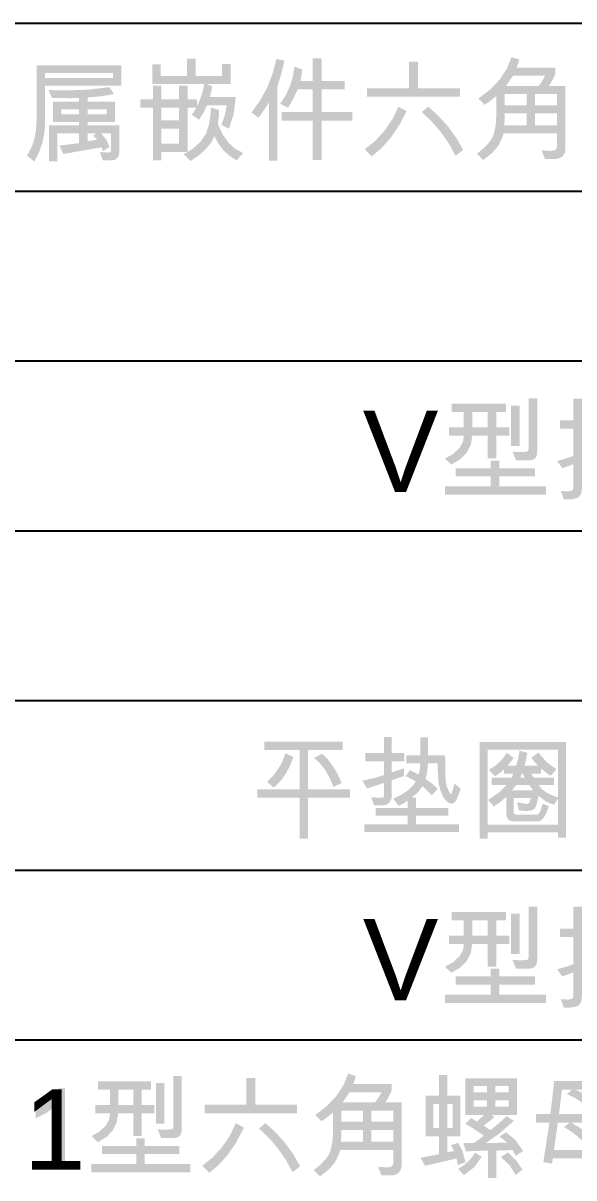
# Model space of a CAD drawing. Extents: x 3 to 592, y 5 to 207.
# Drawn here: x 405.97 to 418, y 79.86 to 105.06 of the extents above; entities that cross this region are included whole.
import ezdxf

# ---------------------------------------------------------------- set-up
doc = ezdxf.new("R2010")
doc.units = 0
doc.layers.get('0').update_dxf_attribs({"linetype": 'CONTINUOUS'})

msp = doc.modelspace()

# ---------------------------------------------------------------- hatches: boundary and pattern name
h = msp.add_hatch(color=7)
h.paths.add_polyline_path([(408.118183, 103.688475), (406.454615, 103.688475), (406.454615, 102.901891), (406.439749, 102.668012), (406.395222, 102.445967), (406.321135, 102.235808), (406.217593, 102.037586), (406.05774, 102.164365), (406.145108, 102.321048), (406.212632, 102.50667), (406.237953, 102.618187), (406.25604, 102.75265), (406.266892, 102.910056), (406.270509, 103.090407), (406.270509, 104.136613), (408.118183, 104.136613)])
h.paths.add_polyline_path([(407.933526, 103.85825), (407.933526, 103.966839), (406.454615, 103.966839), (406.454615, 103.85825)])
h.paths.add_polyline_path([(408.076842, 102.250906), (408.063268, 102.165674), (408.022823, 102.106487), (407.967288, 102.071761), (407.909272, 102.060185), (407.714693, 102.060185), (407.651303, 102.242638), (407.843678, 102.232716), (407.880402, 102.240295), (407.892736, 102.270198), (407.892736, 102.654947), (407.672801, 102.654947), (407.787867, 102.518107), (407.862419, 102.352329), (407.716898, 102.265237), (407.688235, 102.346266), (406.853695, 102.201296), (406.7655, 102.383749), (407.196551, 102.437768), (407.196551, 102.654947), (406.719198, 102.654947), (406.719198, 102.040893), (406.535644, 102.040893), (406.535644, 102.826375), (407.196551, 102.826375), (407.196551, 102.897481), (406.625492, 102.897481), (406.625492, 103.342312), (407.196551, 103.342312), (407.196551, 103.42279), (407.004728, 103.41838), (406.838674, 103.420102), (406.605648, 103.425546), (406.523517, 103.599178), (406.729672, 103.590014), (406.914329, 103.587052), (407.39926, 103.605311), (407.85856, 103.660363), (407.957779, 103.507125), (407.706425, 103.464682), (407.38231, 103.433814), (407.38231, 103.342312), (407.979277, 103.342312), (407.979277, 102.897481), (407.38231, 102.897481), (407.38231, 102.826375), (408.076842, 102.826375)])
h.paths.add_polyline_path([(407.795171, 103.068358), (407.795171, 103.171987), (407.38231, 103.171987), (407.38231, 103.068358)])
h.paths.add_polyline_path([(407.196551, 103.068358), (407.196551, 103.171987), (406.809598, 103.171987), (406.809598, 103.068358)])
h.paths.add_polyline_path([(407.593426, 102.514938), (407.505231, 102.600376), (407.575787, 102.654947), (407.38231, 102.654947), (407.38231, 102.477455)])
h = msp.add_hatch(color=7)
h.paths.add_polyline_path([(410.615748, 103.443736), (410.569722, 103.07325), (410.470778, 102.753614), (410.304311, 102.83354), (410.37466, 103.035285), (410.422271, 103.265142), (409.99067, 103.265142), (409.90723, 103.094885), (409.814281, 102.94654), (409.652224, 103.062295), (409.69639, 103.115694), (409.757506, 103.213328), (409.565683, 103.213328), (409.565683, 102.242638), (408.991317, 102.242638), (408.991317, 102.065146), (408.807211, 102.065146), (408.807211, 103.213328), (408.531603, 103.213328), (408.531603, 103.39137), (408.807211, 103.39137), (408.807211, 103.69068), (408.991317, 103.69068), (408.991317, 103.39137), (409.380475, 103.39137), (409.380475, 103.69068), (409.565683, 103.69068), (409.565683, 103.39137), (409.770184, 103.39137), (409.770184, 103.245849), (409.837027, 103.392197), (409.882976, 103.523662), (409.912492, 103.635283), (409.925627, 103.72706), (408.79343, 103.72706), (408.79343, 104.154803), (408.97919, 104.154803), (408.97919, 103.905103), (409.550249, 103.905103), (409.550249, 104.280481), (409.742623, 104.280481), (409.742623, 103.905103), (410.313682, 103.905103), (410.313682, 104.164725), (410.506607, 104.164725), (410.506607, 103.72706), (409.99067, 103.72706), (410.102567, 103.675246), (410.085961, 103.586776), (410.049099, 103.443736)])
h.paths.add_polyline_path([(409.380475, 102.934413), (409.380475, 103.213328), (408.991317, 103.213328), (408.991317, 102.934413)])
h.paths.add_polyline_path([(409.380475, 102.428397), (409.380475, 102.75637), (408.991317, 102.75637), (408.991317, 102.428397)])
h.paths.add_polyline_path([(410.779459, 102.220589), (410.633387, 102.062941), (410.484042, 102.156502), (410.353507, 102.275228), (410.241783, 102.419276), (410.148869, 102.588801), (410.076711, 102.44657), (409.966003, 102.309197), (409.816641, 102.176578), (409.628521, 102.04861), (409.477488, 102.194131), (409.680956, 102.31905), (409.846803, 102.467533), (409.965934, 102.641235), (410.030909, 102.843462), (410.061019, 103.044105), (410.076659, 103.213328), (410.2536, 103.158757), (410.242506, 102.988776), (410.224385, 102.857243), (410.329796, 102.630176), (410.45748, 102.448379), (410.607385, 102.31185)])
h = msp.add_hatch(color=7)
h.paths.add_polyline_path([(413.160167, 102.930003), (412.488235, 102.930003), (412.488235, 102.067902), (412.297515, 102.067902), (412.297515, 102.930003), (411.617866, 102.930003), (411.617866, 103.116865), (412.297515, 103.116865), (412.297515, 103.608549), (411.968439, 103.608549), (411.86674, 103.396125), (411.756772, 103.210572), (411.586447, 103.297664), (411.70364, 103.477601), (411.794737, 103.671801), (411.859686, 103.880264), (411.898435, 104.102989), (412.065453, 104.04897), (412.052568, 103.913233), (412.028522, 103.796514), (412.297515, 103.796514), (412.297515, 104.28489), (412.488235, 104.28489), (412.488235, 103.796514), (412.994251, 103.796514), (412.994251, 103.608549), (412.488235, 103.608549), (412.488235, 103.116865), (413.160167, 103.116865)])
h.paths.add_polyline_path([(411.676295, 104.238037), (411.642464, 104.07846), (411.589203, 103.882503), (411.525262, 103.677451), (411.525262, 102.05302), (411.341156, 102.05302), (411.341156, 103.321917), (411.116812, 102.991188), (410.958613, 103.104738), (411.150961, 103.373869), (411.305534, 103.65871), (411.422383, 103.95926), (411.50156, 104.27552)])
h = msp.add_hatch(color=7)
h.paths.add_polyline_path([(415.514416, 103.448145), (413.480983, 103.448145), (413.480983, 103.636661), (414.40041, 103.636661), (414.40041, 104.218744), (414.594438, 104.218744), (414.594438, 103.636661), (415.514416, 103.636661)])
h.paths.add_polyline_path([(415.581664, 102.289491), (415.414095, 102.164365), (415.264965, 102.432876), (415.092116, 102.681129), (414.895599, 102.909126), (414.675466, 103.116865), (414.818231, 103.233723), (415.047046, 103.02712), (415.25059, 102.800881), (415.428814, 102.555004)])
h.paths.add_polyline_path([(414.346391, 103.135055), (414.185177, 102.828089), (414.004224, 102.561171), (413.803633, 102.334251), (413.583509, 102.147277), (413.432476, 102.30272), (413.66328, 102.49009), (413.862975, 102.707381), (414.031664, 102.954541), (414.169451, 103.231518)])
h = msp.add_hatch(color=7)
h.paths.add_polyline_path([(417.811339, 102.30272), (417.796111, 102.217557), (417.750705, 102.150585), (417.681183, 102.107176), (417.593057, 102.092707), (417.36761, 102.092707), (417.294299, 102.28012), (417.438097, 102.270956), (417.505414, 102.267994), (417.596709, 102.286253), (417.627233, 102.341305), (417.627233, 102.649986), (416.462515, 102.649986), (416.414215, 102.509908), (416.34235, 102.372724), (416.219498, 102.229064), (416.019338, 102.070107), (415.880432, 102.206257), (416.02162, 102.322107), (416.130201, 102.432325), (416.206226, 102.536857), (416.249746, 102.635654), (416.290674, 102.830371), (416.304316, 103.030875), (416.304316, 103.465233), (416.165272, 103.351821), (416.05186, 103.275615), (415.910197, 103.408458), (416.168674, 103.60556), (416.376043, 103.822352), (416.532252, 104.058883), (416.63725, 104.315207), (416.808127, 104.258432), (416.749147, 104.084799), (417.593057, 104.084799), (417.593057, 103.942586), (417.545817, 103.846485), (417.506586, 103.771571), (417.475313, 103.717948), (417.451946, 103.685719), (417.811339, 103.685719)])
h.paths.add_polyline_path([(417.372571, 103.907859), (416.669221, 103.907859), (416.516534, 103.685719), (417.226499, 103.685719), (417.290234, 103.768884)])
h.paths.add_polyline_path([(417.627233, 103.262386), (417.627233, 103.507125), (417.148227, 103.507125), (417.148227, 103.262386)])
h.paths.add_polyline_path([(416.96357, 103.262386), (416.96357, 103.507125), (416.488422, 103.507125), (416.488422, 103.262386)])
h.paths.add_polyline_path([(417.627233, 102.828579), (417.627233, 103.085446), (417.148227, 103.085446), (417.148227, 102.828579)])
h.paths.add_polyline_path([(416.96357, 102.828579), (416.96357, 103.085446), (416.488422, 103.085446), (416.485597, 102.932415), (416.477398, 102.828579)])
h = msp.add_hatch(color=7)
h.paths.add_polyline_path([(417.19892, 95.713427), (417.188396, 95.626696), (417.15689, 95.564874), (417.104508, 95.527856), (417.031351, 95.51554), (416.737553, 95.51554), (416.658729, 95.704056), (416.791435, 95.697166), (416.855513, 95.69689), (416.972371, 95.704056), (417.001172, 95.722728), (417.010956, 95.772407), (417.010956, 96.867671), (417.19892, 96.867671)])
h.paths.add_polyline_path([(416.58652, 96.054629), (416.303196, 96.054629), (416.303196, 95.560189), (416.115231, 95.560189), (416.115231, 96.054629), (415.77899, 96.054629), (415.74621, 95.854538), (415.659376, 95.682558), (415.518386, 95.538691), (415.323135, 95.422936), (415.182024, 95.555779), (415.365992, 95.657823), (415.499524, 95.783431), (415.57759, 95.919857), (415.596538, 96.054629), (415.271321, 96.054629), (415.271321, 96.234325), (415.594333, 96.234325), (415.594333, 96.571118), (415.327545, 96.571118), (415.327545, 96.750262), (416.513209, 96.750262), (416.513209, 96.571118), (416.303196, 96.571118), (416.303196, 96.234325), (416.58652, 96.234325)])
h.paths.add_polyline_path([(416.115231, 96.234325), (416.115231, 96.571118), (415.781195, 96.571118), (415.781195, 96.234325)])
h.paths.add_polyline_path([(416.811967, 95.830284), (416.624003, 95.830284), (416.624003, 96.711677), (416.811967, 96.711677)])
h.paths.add_polyline_path([(417.389641, 94.763131), (415.182024, 94.763131), (415.182024, 94.945584), (416.181377, 94.945584), (416.181377, 95.163865), (415.415739, 95.163865), (415.415739, 95.343561), (416.181377, 95.343561), (416.181377, 95.511131), (416.369341, 95.511131), (416.369341, 95.343561), (417.147106, 95.343561), (417.147106, 95.163865), (416.369341, 95.163865), (416.369341, 94.945584), (417.389641, 94.945584)])
h = msp.add_hatch(color=7)
h.paths.add_polyline_path([(419.864046, 94.841955), (418.745079, 94.841955), (418.745079, 94.664464), (418.554359, 94.664464), (418.554359, 96.071716), (418.386789, 95.840206), (418.212054, 95.931708), (418.383637, 96.136967), (418.524731, 96.364136), (418.635439, 96.613217), (418.715865, 96.884208), (418.883434, 96.825228), (418.843643, 96.675685), (418.811914, 96.561127), (418.788246, 96.481605), (418.77264, 96.437172), (419.079116, 96.437172), (419.163452, 96.650148), (419.229598, 96.889169), (419.416459, 96.839559), (419.357824, 96.646841), (419.278104, 96.437172), (419.791837, 96.437172), (419.791837, 96.257476), (419.305665, 96.257476), (419.305665, 95.986278), (419.663955, 95.986278), (419.663955, 95.804928), (419.305665, 95.804928), (419.305665, 95.51554), (419.663955, 95.51554), (419.663955, 95.336395), (419.305665, 95.336395), (419.305665, 95.022754), (419.864046, 95.022754)])
h.paths.add_polyline_path([(419.117701, 95.986278), (419.117701, 96.257476), (418.745079, 96.257476), (418.745079, 95.986278)])
h.paths.add_polyline_path([(419.117701, 95.51554), (419.117701, 95.804928), (418.745079, 95.804928), (418.745079, 95.51554)])
h.paths.add_polyline_path([(419.117701, 95.022754), (419.117701, 95.336395), (418.745079, 95.336395), (418.745079, 95.022754)])
h.paths.add_polyline_path([(418.436399, 95.588301), (418.176776, 95.496248), (418.176776, 94.92133), (418.155279, 94.777532), (418.090787, 94.700293), (417.970484, 94.668116), (417.781555, 94.659503), (417.710448, 94.849121), (417.803879, 94.84168), (417.875813, 94.839199), (417.960424, 94.854564), (417.988812, 94.900935), (417.988812, 95.432858), (417.850043, 95.379114), (417.745175, 95.343561), (417.633278, 95.499004), (417.827995, 95.556537), (417.988812, 95.612003), (417.988812, 96.207867), (417.696117, 96.207867), (417.696117, 96.387563), (417.988812, 96.387563), (417.988812, 96.864915), (418.176776, 96.864915), (418.176776, 96.387563), (418.424272, 96.387563), (418.424272, 96.207867), (418.176776, 96.207867), (418.176776, 95.686968), (418.297079, 95.72824), (418.431438, 95.785636)])
h = msp.add_hatch(color=7)
h.dxf.hatch_style = 2
h.paths.add_polyline_path([(415.019327, 96.592615), (414.327001, 94.824868), (414.088324, 94.824868), (413.403164, 96.592615), (413.655069, 96.592615), (414.114783, 95.308283), (414.163427, 95.174682), (414.206284, 95.019998), (414.302747, 95.308283), (414.781753, 96.592615)])
h = msp.add_hatch(color=7)
h.paths.add_polyline_path([(414.295836, 88.9505), (414.02078, 88.9505), (414.02078, 88.705761), (414.28867, 88.793955), (414.28867, 88.626386), (414.02078, 88.534884), (414.02078, 88.14297), (413.967312, 88.044853), (413.920596, 88.008818), (413.869747, 87.993039), (413.784929, 87.988354), (413.637685, 87.986976), (413.608057, 88.063939), (413.572642, 88.164467), (413.708379, 88.155303), (413.808562, 88.15234), (413.839568, 88.161091), (413.849903, 88.187618), (413.849903, 88.475353), (413.48114, 88.355188), (413.380268, 88.522757), (413.630382, 88.580635), (413.849903, 88.646781), (413.849903, 88.9505), (413.442004, 88.9505), (413.442004, 89.130196), (413.849903, 89.130196), (413.849903, 89.48132), (414.02078, 89.48132), (414.02078, 89.130196), (414.295836, 89.130196)])
h.paths.add_polyline_path([(415.526149, 88.348022), (415.466549, 88.181004), (415.421418, 88.083439), (415.377596, 88.036585), (415.322199, 88.021151), (415.246683, 88.048712), (415.178401, 88.120301), (415.136991, 88.181555), (415.081525, 88.318807), (415.045489, 88.470943), (415.039917, 88.518365), (415.033982, 88.605991), (415.027738, 88.733718), (415.021236, 88.901442), (414.812325, 88.901442), (414.793308, 88.698319), (414.757755, 88.564649), (414.894112, 88.468325), (415.02344, 88.348022), (414.893905, 88.20195), (414.872519, 88.229648), (414.832375, 88.273057), (414.773525, 88.332174), (414.696019, 88.407002), (414.586051, 88.263548), (414.459547, 88.157301), (414.552703, 88.155096), (414.552703, 87.925791), (415.253848, 87.925791), (415.253848, 87.761529), (414.552703, 87.761529), (414.552703, 87.574667), (415.492525, 87.574667), (415.492525, 87.40379), (413.424916, 87.40379), (413.424916, 87.574667), (414.372455, 87.574667), (414.372455, 87.761529), (413.672412, 87.761529), (413.672412, 87.925791), (414.372455, 87.925791), (414.372455, 88.091156), (414.274959, 88.024665), (414.171262, 87.977605), (414.054404, 88.133048), (414.219235, 88.210959), (414.35647, 88.299101), (414.466007, 88.397373), (414.547742, 88.505669), (414.4663, 88.552661), (414.324499, 88.623629), (414.416552, 88.75537), (414.526451, 88.703211), (414.609478, 88.658907), (414.632215, 88.758471), (414.645858, 88.901442), (414.341036, 88.901442), (414.341036, 89.081138), (414.648614, 89.081138), (414.648614, 89.469194), (414.81012, 89.469194), (414.81012, 89.081138), (415.187151, 89.081138), (415.192112, 88.675995), (415.200174, 88.524979), (415.224358, 88.399285), (415.264666, 88.298809), (415.321097, 88.223447), (415.36795, 88.369106), (415.389999, 88.465982)])
h = msp.add_hatch(color=7)
h.paths.add_polyline_path([(413.112673, 88.155096), (412.192695, 88.155096), (412.192695, 87.25882), (412.011345, 87.25882), (412.011345, 88.155096), (411.08806, 88.155096), (411.08806, 88.335895), (412.011345, 88.335895), (412.011345, 89.194137), (411.23799, 89.194137), (411.23799, 89.374936), (412.950616, 89.374936), (412.950616, 89.194137), (412.192695, 89.194137), (412.192695, 88.335895), (413.112673, 88.335895)])
h.paths.add_polyline_path([(411.87299, 89.043656), (411.798042, 88.845959), (411.702113, 88.668002), (411.585101, 88.50989), (411.446901, 88.371724), (411.30138, 88.498504), (411.441311, 88.646393), (411.554319, 88.799812), (411.640352, 88.958708), (411.699357, 89.123031)])
h.paths.add_polyline_path([(412.929119, 88.475353), (412.746115, 88.387709), (412.665603, 88.58675), (412.568762, 88.758815), (412.45559, 88.903802), (412.326089, 89.021607), (412.504683, 89.115865), (412.631695, 88.984004), (412.744806, 88.833229), (412.843965, 88.663644)])
h = msp.add_hatch(color=7)
h.paths.add_polyline_path([(417.82442, 87.278113), (417.653543, 87.278113), (417.653543, 87.396624), (416.115102, 87.396624), (416.115102, 87.261577), (415.942571, 87.261577), (415.942571, 89.370526), (417.82442, 89.370526)])
h.paths.add_polyline_path([(417.653543, 87.565296), (417.653543, 88.133048), (417.560388, 87.999103), (417.400329, 88.062423), (417.2258, 88.194784), (417.190316, 88.023149), (417.150284, 87.924689), (417.085447, 87.878318), (416.975549, 87.862952), (416.90644, 87.86626), (416.796404, 87.876182), (416.759472, 88.055878), (416.900514, 88.026112), (416.984919, 88.01619), (417.027845, 88.048919), (417.057128, 88.147379), (416.680097, 88.147379), (416.680097, 87.834289), (416.6925, 87.798598), (416.729707, 87.786885), (417.198791, 87.786885), (417.245093, 87.820509), (417.27479, 87.888377), (417.318956, 88.024458), (417.449594, 87.964376), (417.396574, 87.82081), (417.340867, 87.718327), (417.282472, 87.656875), (417.221391, 87.636403), (416.684507, 87.636403), (416.613607, 87.64685), (416.562964, 87.678226), (416.532578, 87.730583), (416.52245, 87.803972), (416.52245, 88.171633), (416.3781, 88.051606), (416.252354, 87.962171), (416.124472, 88.105487), (416.360186, 88.264375), (416.525206, 88.430704), (416.202745, 88.430704), (416.202745, 88.592761), (416.632141, 88.592761), (416.675136, 88.680405), (416.475045, 88.680405), (416.475045, 88.772458), (416.372932, 88.686813), (416.274954, 88.621425), (416.141009, 88.764741), (416.258538, 88.8344), (416.363148, 88.919356), (416.454943, 89.019609), (416.534025, 89.135157), (416.684507, 89.021607), (416.550562, 88.849628), (416.734668, 88.849628), (416.775664, 88.983918), (416.811286, 89.179806), (416.982714, 89.132952), (416.949573, 88.968552), (416.920978, 88.849628), (417.221391, 88.849628), (417.134505, 88.938856), (417.068704, 89.024363), (417.221391, 89.137362), (417.407288, 88.92852), (417.617163, 88.774662), (417.492589, 88.631346), (417.394059, 88.699628), (417.283127, 88.788994), (417.283127, 88.680405), (417.066499, 88.680405), (417.121069, 88.592761), (417.564247, 88.592761), (417.564247, 88.430704), (417.223044, 88.430704), (417.296511, 88.344499), (417.392819, 88.270232), (417.511864, 88.20785), (417.653543, 88.157301), (417.653543, 89.201303), (416.115102, 89.201303), (416.115102, 87.565296)])
h.paths.add_polyline_path([(416.925388, 88.592761), (416.882393, 88.680405), (416.866408, 88.680405), (416.825067, 88.592761)])
h.paths.add_polyline_path([(417.109494, 88.314949), (417.022953, 88.430704), (416.741833, 88.430704), (416.641512, 88.314949)])
h = msp.add_hatch(color=7)
h.paths.add_polyline_path([(417.19892, 84.623152), (417.188396, 84.536421), (417.15689, 84.474599), (417.104508, 84.437581), (417.031351, 84.425265), (416.737553, 84.425265), (416.658729, 84.613781), (416.791435, 84.606891), (416.855513, 84.606615), (416.972371, 84.613781), (417.001172, 84.632453), (417.010956, 84.682132), (417.010956, 85.777396), (417.19892, 85.777396)])
h.paths.add_polyline_path([(416.58652, 84.964354), (416.303196, 84.964354), (416.303196, 84.469914), (416.115231, 84.469914), (416.115231, 84.964354), (415.77899, 84.964354), (415.74621, 84.764263), (415.659376, 84.592283), (415.518386, 84.448416), (415.323135, 84.332661), (415.182024, 84.465504), (415.365992, 84.567548), (415.499524, 84.693156), (415.57759, 84.829582), (415.596538, 84.964354), (415.271321, 84.964354), (415.271321, 85.14405), (415.594333, 85.14405), (415.594333, 85.480843), (415.327545, 85.480843), (415.327545, 85.659987), (416.513209, 85.659987), (416.513209, 85.480843), (416.303196, 85.480843), (416.303196, 85.14405), (416.58652, 85.14405)])
h.paths.add_polyline_path([(416.115231, 85.14405), (416.115231, 85.480843), (415.781195, 85.480843), (415.781195, 85.14405)])
h.paths.add_polyline_path([(416.811967, 84.740009), (416.624003, 84.740009), (416.624003, 85.621402), (416.811967, 85.621402)])
h.paths.add_polyline_path([(417.389641, 83.672856), (415.182024, 83.672856), (415.182024, 83.855309), (416.181377, 83.855309), (416.181377, 84.07359), (415.415739, 84.07359), (415.415739, 84.253286), (416.181377, 84.253286), (416.181377, 84.420856), (416.369341, 84.420856), (416.369341, 84.253286), (417.147106, 84.253286), (417.147106, 84.07359), (416.369341, 84.07359), (416.369341, 83.855309), (417.389641, 83.855309)])
h = msp.add_hatch(color=7)
h.paths.add_polyline_path([(419.864046, 83.75168), (418.745079, 83.75168), (418.745079, 83.574189), (418.554359, 83.574189), (418.554359, 84.981441), (418.386789, 84.749931), (418.212054, 84.841433), (418.383637, 85.046692), (418.524731, 85.273861), (418.635439, 85.522942), (418.715865, 85.793933), (418.883434, 85.734953), (418.843643, 85.58541), (418.811914, 85.470852), (418.788246, 85.39133), (418.77264, 85.346897), (419.079116, 85.346897), (419.163452, 85.559873), (419.229598, 85.798894), (419.416459, 85.749284), (419.357824, 85.556566), (419.278104, 85.346897), (419.791837, 85.346897), (419.791837, 85.167201), (419.305665, 85.167201), (419.305665, 84.896003), (419.663955, 84.896003), (419.663955, 84.714653), (419.305665, 84.714653), (419.305665, 84.425265), (419.663955, 84.425265), (419.663955, 84.24612), (419.305665, 84.24612), (419.305665, 83.932479), (419.864046, 83.932479)])
h.paths.add_polyline_path([(419.117701, 84.896003), (419.117701, 85.167201), (418.745079, 85.167201), (418.745079, 84.896003)])
h.paths.add_polyline_path([(419.117701, 84.425265), (419.117701, 84.714653), (418.745079, 84.714653), (418.745079, 84.425265)])
h.paths.add_polyline_path([(419.117701, 83.932479), (419.117701, 84.24612), (418.745079, 84.24612), (418.745079, 83.932479)])
h.paths.add_polyline_path([(418.436399, 84.498026), (418.176776, 84.405973), (418.176776, 83.831055), (418.155279, 83.687257), (418.090787, 83.610018), (417.970484, 83.577841), (417.781555, 83.569228), (417.710448, 83.758846), (417.803879, 83.751405), (417.875813, 83.748924), (417.960424, 83.764289), (417.988812, 83.81066), (417.988812, 84.342583), (417.850043, 84.288839), (417.745175, 84.253286), (417.633278, 84.408729), (417.827995, 84.466262), (417.988812, 84.521728), (417.988812, 85.117592), (417.696117, 85.117592), (417.696117, 85.297288), (417.988812, 85.297288), (417.988812, 85.77464), (418.176776, 85.77464), (418.176776, 85.297288), (418.424272, 85.297288), (418.424272, 85.117592), (418.176776, 85.117592), (418.176776, 84.596693), (418.297079, 84.637965), (418.431438, 84.695361)])
h = msp.add_hatch(color=7)
h.dxf.hatch_style = 2
h.paths.add_polyline_path([(415.019327, 85.50234), (414.327001, 83.734593), (414.088324, 83.734593), (413.403164, 85.50234), (413.655069, 85.50234), (414.114783, 84.218008), (414.163427, 84.084407), (414.206284, 83.929723), (414.302747, 84.218008), (414.781753, 85.50234)])
h = msp.add_hatch(color=7)
h.paths.add_polyline_path([(409.438178, 80.926393), (409.427946, 80.839663), (409.39725, 80.777841), (409.346091, 80.740823), (409.274467, 80.728507), (408.987284, 80.728507), (408.910114, 80.917023), (409.039994, 80.910132), (409.102488, 80.909857), (409.21659, 80.917023), (409.245115, 80.935695), (409.254623, 80.985373), (409.254623, 82.080638), (409.438178, 82.080638)])
h.paths.add_polyline_path([(408.839558, 81.267595), (408.562297, 81.267595), (408.562297, 80.773155), (408.378742, 80.773155), (408.378742, 81.267595), (408.049667, 81.267595), (408.017739, 81.067504), (407.93274, 80.895525), (407.794721, 80.751658), (407.603734, 80.635903), (407.46593, 80.768746), (407.645902, 80.870789), (407.776264, 80.996398), (407.852883, 81.132823), (407.871624, 81.267595), (407.553573, 81.267595), (407.553573, 81.447292), (407.869419, 81.447292), (407.869419, 81.784084), (407.608143, 81.784084), (407.608143, 81.963229), (408.7679, 81.963229), (408.7679, 81.784084), (408.562297, 81.784084), (408.562297, 81.447292), (408.839558, 81.447292)])
h.paths.add_polyline_path([(408.378742, 81.447292), (408.378742, 81.784084), (408.051872, 81.784084), (408.051872, 81.447292)])
h.paths.add_polyline_path([(409.060044, 81.043251), (408.875939, 81.043251), (408.875939, 81.924644), (409.060044, 81.924644)])
h.paths.add_polyline_path([(409.62504, 79.976098), (407.46593, 79.976098), (407.46593, 80.15855), (408.443235, 80.15855), (408.443235, 80.376832), (407.694684, 80.376832), (407.694684, 80.556528), (408.443235, 80.556528), (408.443235, 80.724097), (408.62734, 80.724097), (408.62734, 80.556528), (409.387466, 80.556528), (409.387466, 80.376832), (408.62734, 80.376832), (408.62734, 80.15855), (409.62504, 80.15855)])
h = msp.add_hatch(color=7)
h.paths.add_polyline_path([(411.95502, 81.267595), (409.93647, 81.267595), (409.93647, 81.456111), (410.848731, 81.456111), (410.848731, 82.038194), (411.042208, 82.038194), (411.042208, 81.456111), (411.95502, 81.456111)])
h.paths.add_polyline_path([(412.021717, 80.108941), (411.855801, 79.983815), (411.707602, 80.252326), (411.53589, 80.500579), (411.340717, 80.728576), (411.122134, 80.936315), (411.263796, 81.053173), (411.491052, 80.84657), (411.693193, 80.620331), (411.870116, 80.374454)])
h.paths.add_polyline_path([(410.795814, 80.954505), (410.635531, 80.647539), (410.455715, 80.380621), (410.256468, 80.153701), (410.037893, 79.966727), (409.887963, 80.12217), (410.117217, 80.30954), (410.315568, 80.526831), (410.48312, 80.773991), (410.619977, 81.050968)])
h = msp.add_hatch(color=7)
h.paths.add_polyline_path([(414.236493, 80.12217), (414.221266, 80.037007), (414.17586, 79.970035), (414.106475, 79.926626), (414.019315, 79.912157), (413.795521, 79.912157), (413.722761, 80.09957), (413.865319, 80.090406), (413.932223, 80.087444), (414.023035, 80.105703), (414.05349, 80.160755), (414.05349, 80.469436), (412.896489, 80.469436), (412.848533, 80.329358), (412.777426, 80.192174), (412.655539, 80.048514), (412.45717, 79.889557), (412.318815, 80.025707), (412.458876, 80.141557), (412.566587, 80.251775), (412.642051, 80.356307), (412.685374, 80.455104), (412.726301, 80.649821), (412.739944, 80.850325), (412.739944, 81.284683), (412.601451, 81.171271), (412.48859, 81.095065), (412.348581, 81.227908), (412.605111, 81.42501), (412.810844, 81.641802), (412.96583, 81.878333), (413.070122, 82.134657), (413.239896, 82.077882), (413.181467, 81.904249), (414.019315, 81.904249), (414.019315, 81.762036), (413.972711, 81.665935), (413.933807, 81.591021), (413.902655, 81.537398), (413.879306, 81.505169), (414.236493, 81.505169)])
h.paths.add_polyline_path([(413.799931, 81.727309), (413.102092, 81.727309), (412.949957, 81.505169), (413.654961, 81.505169), (413.718351, 81.588334)])
h.paths.add_polyline_path([(414.05349, 81.081836), (414.05349, 81.326575), (413.577791, 81.326575), (413.577791, 81.081836)])
h.paths.add_polyline_path([(413.394236, 81.081836), (413.394236, 81.326575), (412.922396, 81.326575), (412.922396, 81.081836)])
h.paths.add_polyline_path([(414.05349, 80.648029), (414.05349, 80.904896), (413.577791, 80.904896), (413.577791, 80.648029)])
h.paths.add_polyline_path([(413.394236, 80.648029), (413.394236, 80.904896), (412.922396, 80.904896), (412.919571, 80.751865), (412.911372, 80.648029)])
h = msp.add_hatch(color=7)
h.paths.add_polyline_path([(415.632164, 80.200443), (415.461287, 80.136502), (415.448609, 80.220424), (415.434277, 80.280369), (414.749668, 80.119965), (414.648244, 80.296905), (415.051183, 80.370768), (415.051183, 80.763785), (414.763448, 80.763785), (414.763448, 81.650139), (415.051183, 81.650139), (415.051183, 82.099931), (415.231981, 82.099931), (415.231981, 81.650139), (415.51696, 81.650139), (415.51696, 80.763785), (415.231981, 80.763785), (415.231981, 80.415417), (415.328306, 80.43278), (415.379156, 80.445182), (415.344016, 80.519596), (415.311356, 80.570859), (415.473414, 80.622674), (415.566431, 80.442357)])
h.paths.add_polyline_path([(415.351044, 80.944583), (415.351044, 81.470443), (415.231981, 81.467687), (415.231981, 80.944583)])
h.paths.add_polyline_path([(415.051183, 80.944583), (415.051183, 81.470443), (414.929915, 81.470443), (414.929915, 80.944583)])
h.paths.add_polyline_path([(416.888383, 80.442977), (416.729082, 80.339349), (416.709307, 80.372973), (416.661834, 80.464475), (416.307402, 80.452899), (416.307402, 79.857036), (416.125501, 79.857036), (416.125501, 80.455104), (415.639329, 80.435812), (415.586413, 80.615508), (415.81186, 80.615508), (415.896712, 80.676073), (415.961928, 80.723822), (416.007507, 80.758755), (416.033448, 80.780872), (416.016309, 80.791518), (415.981496, 80.814359), (415.929114, 80.849395), (415.859264, 80.896628), (415.722907, 80.984615), (415.629959, 81.034983), (415.753982, 81.166723), (415.876352, 81.086797), (415.987491, 81.179883), (416.042819, 81.232869), (415.628305, 81.232869), (415.628305, 82.031029), (416.754989, 82.031029), (416.754989, 81.232869), (416.18834, 81.232869), (416.258895, 81.18822), (416.229638, 81.1596), (416.181518, 81.118423), (416.114486, 81.06474), (416.028487, 80.998602), (416.173457, 80.90214), (416.342129, 81.032433), (416.528991, 81.203654), (416.687741, 81.100026), (416.378854, 80.831722), (416.072033, 80.615508), (416.53781, 80.627635), (416.439143, 80.710799), (416.371894, 80.758824), (416.521825, 80.853082), (416.725981, 80.679449)])
h.paths.add_polyline_path([(416.574742, 81.727309), (416.574742, 81.859601), (416.284802, 81.859601), (416.284802, 81.727309)])
h.paths.add_polyline_path([(416.104004, 81.727309), (416.104004, 81.859601), (415.809104, 81.859601), (415.809104, 81.727309)])
h.paths.add_polyline_path([(416.574742, 81.413668), (416.574742, 81.54651), (416.284802, 81.54651), (416.284802, 81.413668)])
h.paths.add_polyline_path([(416.104004, 81.413668), (416.104004, 81.54651), (415.809104, 81.54651), (415.809104, 81.413668)])
h.paths.add_polyline_path([(416.874052, 80.037834), (416.729082, 79.922079), (416.584526, 80.144219), (416.402763, 80.311788), (416.555449, 80.412661), (416.737281, 80.238063)])
h.paths.add_polyline_path([(415.987697, 80.316198), (415.81937, 80.087926), (415.598539, 79.917118), (415.471209, 80.052166), (415.592045, 80.131558), (415.693348, 80.217668), (415.775221, 80.3106), (415.837767, 80.410456)])
h = msp.add_hatch(color=7)
h.paths.add_polyline_path([(419.231592, 81.060339), (418.921809, 81.060339), (418.90827, 80.864063), (418.895765, 80.700188), (418.884292, 80.568663), (418.873854, 80.469436), (419.143949, 80.469436), (419.143949, 80.282574), (418.85401, 80.282574), (418.838602, 80.150678), (418.815494, 80.048445), (418.784634, 79.975771), (418.745972, 79.932552), (418.652816, 79.889626), (418.544778, 79.875226), (418.250429, 79.901684), (418.17822, 80.113902), (418.405183, 80.074972), (418.593285, 80.062088), (418.621285, 80.075842), (418.643239, 80.11714), (418.659095, 80.186034), (418.668802, 80.282574), (417.540464, 80.282574), (417.518967, 80.169023), (417.330451, 80.200443), (417.463845, 81.060339), (417.168945, 81.060339), (417.168945, 81.248303), (417.482586, 81.248303), (417.527304, 81.597567), (417.567474, 81.972049), (418.996224, 81.972049), (418.979592, 81.72463), (418.96446, 81.521499), (418.950877, 81.362706), (418.938897, 81.248303), (419.231592, 81.248303)])
h.paths.add_polyline_path([(418.796132, 81.784084), (418.02388, 81.784084), (418.156585, 81.724148), (418.287636, 81.643593), (418.417034, 81.542471), (418.544778, 81.420833), (418.409179, 81.289644), (418.301598, 81.403332), (418.172363, 81.507098), (418.021528, 81.600943), (417.849145, 81.684865), (417.955529, 81.784084), (417.73835, 81.784084), (417.671653, 81.248303), (418.750381, 81.248303)])
h.paths.add_polyline_path([(418.73605, 81.060339), (417.941197, 81.060339), (418.104073, 80.965986), (418.246226, 80.861556), (418.367606, 80.747102), (418.468159, 80.622674), (418.325946, 80.501957), (418.216598, 80.63176), (418.089474, 80.752416), (417.944574, 80.863873), (417.781896, 80.966081), (417.902061, 81.060339), (417.646849, 81.060339), (417.562513, 80.469436), (418.687543, 80.469436), (418.709462, 80.693617), (418.724819, 80.866793), (418.733664, 80.989016)])
h = msp.add_hatch(color=7)
h.dxf.hatch_style = 2
h.paths.add_polyline_path([(406.886146, 80.037834), (406.673928, 80.037834), (406.673928, 81.420833), (406.487824, 81.278137), (406.24839, 81.159006), (406.24839, 81.369019), (406.416967, 81.464104), (406.55645, 81.569937), (406.666891, 81.686519), (406.748342, 81.81385), (406.886146, 81.81385)])

# ---------------------------------------------------------------- linework, layer by layer
at = {"color": 7}
for points in [[(302.115348, 105.057222), (473.988681, 105.057222)], [(302.115348, 101.388333), (473.988681, 101.388333)], [(302.115348, 97.684167), (473.988681, 97.684167)], [(302.115348, 93.98), (473.988681, 93.98)], [(302.115348, 90.275833), (473.988681, 90.275833)], [(302.115348, 86.571667), (473.988681, 86.571667)], [(302.115348, 82.8675), (473.988681, 82.8675)]]:
    msp.add_lwpolyline(points, dxfattribs=at)

# ---------------------------------------------------------------- texts
at = {"color": 7, "attachment_point": 1}
for s, insert, char_height in [('{\\fArialUnicodeMS|b0|i0|c0;V}', (413.388832, 96.597545), 1.77267), ('{\\fArialUnicodeMS|b0|i0|c0;V}', (413.388832, 85.507266), 1.77267), ('{\\fArialUnicodeMS|b0|i0|c0;1}', (405.980498, 81.790808), 1.752972)]:
    msp.add_mtext(s, dxfattribs=dict(at, insert=insert, char_height=char_height))

doc.saveas('drawing.dxf')
